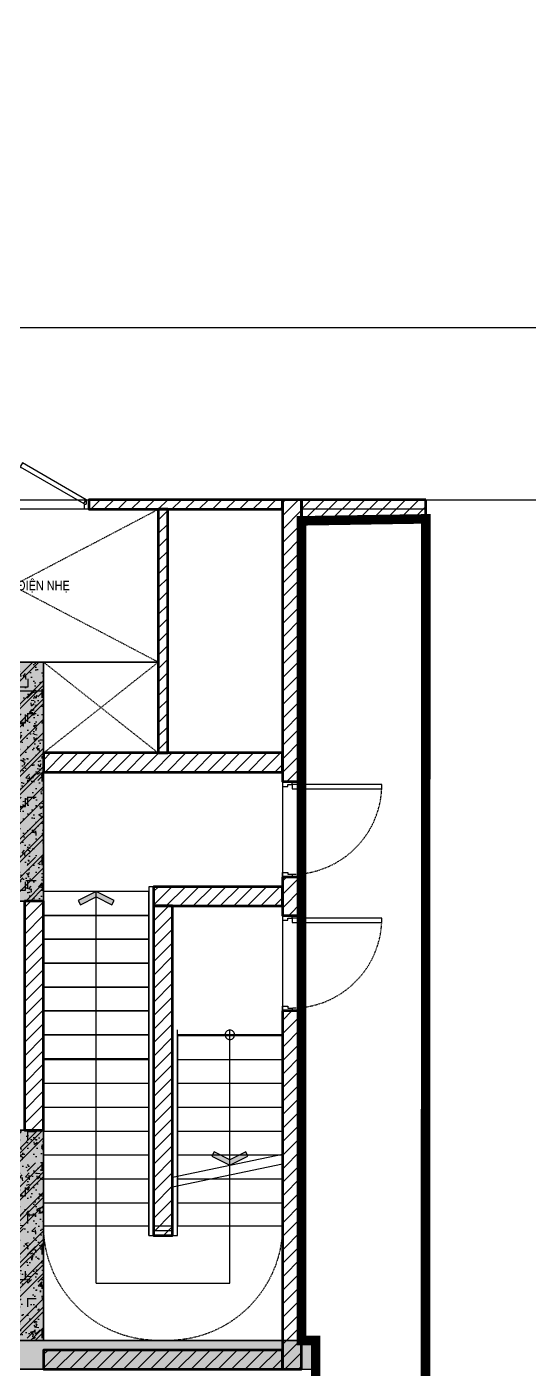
# Model space of a CAD drawing. Header units: millimetres. Extents: x 379264 to 1158416, y -283062 to 356890.
# Drawn here: x 767783.3 to 767888.4, y -3340.8 to -3059.8 of the extents above; entities that cross this region are included whole.
import ezdxf
from ezdxf.enums import TextEntityAlignment as Align
from ezdxf.xclip import XClip

# ---------------------------------------------------------------- set-up
doc = ezdxf.new("R2010")
doc.units = ezdxf.units.MM
doc.header["$XCLIPFRAME"] = 0
for name, pattern in [('keyplan TANG 1$0$Core 1A$0$Hidden10.5', [1.5, 1, -0.5]), ('keyplan TANG 1$0$mb tang 1 TWA$0$Core 1A$0$Hidden10.5', [1.5, 1, -0.5]), ('keyplan TANG 1$0$mb tang 1 TWA$0$Hidden10.5', [1.5, 1, -0.5]), ('keyplan TANG 1$0$mb tang 1 TWA$0$Hidden21', [3, 2, -1])]:
    doc.linetypes.add(name, pattern=pattern)
for name, color, linetype in [('11PM. DIM', 2, 'Continuous'), ('BLOCK A - CHI TIET THANG 3$0$DnW', 20, 'Continuous'), ('keyplan TANG 1$0$Concrete Line', 250, 'Continuous'), ('keyplan TANG 1$0$mb tang 1 TWA$0$Brick Wall', 250, 'Continuous'), ('keyplan TANG 1$0$mb tang 1 TWA$0$Concrete Hatch', 250, 'Continuous'), ('keyplan TANG 1$0$mb tang 1 TWA$0$Concrete Line', 250, 'Continuous'), ('keyplan TANG 1$0$mb tang 1 TWA$0$Concrete Solid', 250, 'Continuous'), ('keyplan TANG 1$0$mb tang 1 TWA$0$Door', 250, 'Continuous'), ('keyplan TANG 1$0$mb tang 1 TWA$0$Furniture', 250, 'Continuous'), ('keyplan TANG 1$0$mb tang 1 TWA$0$Opening Hidden', 250, 'keyplan TANG 1$0$mb tang 1 TWA$0$Core 1A$0$Hidden10.5'), ('keyplan TANG 1$0$mb tang 1 TWA$0$Opening Line', 250, 'Continuous'), ('keyplan TANG 1$0$mb tang 1 TWA$0$Opening Text', 250, 'Continuous'), ('keyplan TANG 1$0$mb tang 1 TWA$0$Staircase', 250, 'Continuous'), ('keyplan TANG 1$0$mb tang 1 TWA$0$Staircase Break', 250, 'Continuous'), ('keyplan TANG 1$0$mb tang 1 TWA$0$Staircase Direction', 250, 'Continuous'), ('keyplan TANG 1$0$mb tang 1 TWA$0$Staircase Hidden', 250, 'keyplan TANG 1$0$mb tang 1 TWA$0$Hidden21'), ('keyplan TANG 1$0$mb tang 1 TWA$0$Wall Hatch', 250, 'Continuous'), ('keyplan TANG 1$0$MB_Cot tang 1$0$Concrete Hatch', 250, 'Continuous'), ('keyplan TANG 1$0$MB_Cot tang 1$0$Concrete Line', 250, 'Continuous'), ('keyplan TANG 1$0$MB_Cot tang 1$0$Concrete Solid', 250, 'Continuous'), ('keyplan TANG 1$0$MB_Cot tang 1$0$Lift Car', 250, 'Continuous'), ('keyplan TANG 1$0$mb_unitmix twa 1-20$0$Lan can', 250, 'Continuous'), ('keyplan TANG 1$0$mb_unitmix twa 1-20$0$Net thay Tran', 250, 'Continuous'), ('keyplan TANG 1$0$Opening Hidden', 250, 'keyplan TANG 1$0$Core 1A$0$Hidden10.5'), ('keyplan TANG 1$0$Opening Line', 250, 'Continuous'), ('keyplan TANG 1$0$Opening Text', 250, 'Continuous')]:
    doc.layers.add(name, color=color, linetype=linetype)
for name, color, linetype, lineweight in [('keyplan TANG 1$0$mb tang 1 TWA$0$Net thay Tuong', 250, 'Continuous', 20), ('keyplan TANG 1$0$mb tang 1 TWA$0$Wall Line', 250, 'Continuous', 70), ('keyplan TANG 1$0$mb_unitmix twa 1-20$0$Net Thay khac', 250, 'Continuous', 15)]:
    doc.layers.add(name, color=color, linetype=linetype, lineweight=lineweight)
doc.styles.add('keyplan TANG 1$0$mb tang 1 TWA$0$VNI-HelveC', font='VHELVCN_0.TTF')
doc.styles.add('keyplan TANG 1$0$VNI-HelveC', font='VHELVCN_0.TTF')

# ---------------------------------------------------------------- blocks, each defined once
blk = doc.blocks.new('*U33')
at = {"layer": 'keyplan TANG 1$0$Opening Hidden'}
for p, q in [((0, 0), (1200, 950)), ((1200, 0), (0, 950))]:
    blk.add_line(p, q, dxfattribs=at)
at = {"layer": 'keyplan TANG 1$0$Opening Line'}
blk.add_lwpolyline([(0, 0), (1200, 5.684341886080801e-14), (1200, 950), (0, 950)], close=True, dxfattribs=at)
at = {"layer": 'keyplan TANG 1$0$Opening Text', "style": 'keyplan TANG 1$0$VNI-HelveC'}
blk.add_attdef('OPENING', text='', height=100, dxfattribs=at).set_placement((750, 1325.000000000007), align=Align.MIDDLE_CENTER)
blk = doc.blocks.new('keyplan TANG 1$0$A$Cec98b088')
at = {"layer": 'keyplan TANG 1$0$Opening Line'}
blk.add_blockref('*U33', (19850.00000000003, 138400.000003655), dxfattribs=at)
blk = doc.blocks.new('keyplan TANG 1$0$mb tang 1 TWA$0$Arrow 60')
at = {"linetype": 'ByBlock', "lineweight": -2}
h = blk.add_hatch(color=0, dxfattribs=at)
h.paths.add_polyline_path([(1.875, 0.9375000000000001), (1.651393202249892, 1.384713595499924), (0, 0.5590169943748364), (-1.651393202250176, 1.384713595499924), (-1.875, 0.9375000000001494), (0, 0)], flags=17)
h.paths.add_polyline_path([(1.651393202249892, 1.384713595499925), (1.875, 0.9375), (0, 0), (-1.875, 0.9375000000001492), (-1.651393202250176, 1.384713595499925), (0, 0.5590169943748364)])
blk.add_hatch(color=0, dxfattribs=at).paths.add_polyline_path([(1.651393202249892, 1.384713595499925), (1.875, 0.9375), (0, 0), (-1.875, 0.9375000000001492), (-1.651393202250176, 1.384713595499925), (0, 0.5590169943748364)])
at = {"color": 0, "linetype": 'ByBlock', "lineweight": -2}
blk.add_lwpolyline([(1.651393202249892, 1.384713595499925), (1.875, 0.9375), (0, 0), (-1.875, 0.9375000000001492), (-1.651393202250176, 1.384713595499925), (0, 0.5590169943748364)], close=True, dxfattribs=at)
blk = doc.blocks.new('keyplan TANG 1$0$mb tang 1 TWA$0$Dot')
at = {"linetype": 'ByBlock', "lineweight": -2}
h = blk.add_hatch(color=0, dxfattribs=at)
edge = h.paths.add_edge_path()
edge.add_arc((0, 0), 0.5, 0, 360)
at = {"color": 0, "linetype": 'ByBlock', "lineweight": -2}
blk.add_line((-1.110223024625157e-16, -1), (5.551115123125783e-17, 1), dxfattribs=at)
blk.add_circle((0, 0), 0.5, dxfattribs=at)
blk = doc.blocks.new('*U245')
at = {"layer": 'keyplan TANG 1$0$mb tang 1 TWA$0$Staircase'}
h = blk.add_hatch(dxfattribs=at)
h.set_pattern_fill('_USER', color=256, scale=250, angle=90, pattern_type=0)
h.set_pattern_definition([(90, (2200, 2500), (-250, 1.530808498934192e-14), [])])
h.paths.add_polyline_path([(1200, 2500), (3200, 2500), (3200, 1400), (1200, 1400)])
h.paths.add_polyline_path([(1200, 1350), (3200, 1350), (3200, 1300), (1200, 1300)])
h.paths.add_polyline_path([(1200, 1200), (3200, 1200), (3200, 1150), (1200, 1150)])
h.paths.add_polyline_path([(1200, 1100), (3200.000000000001, 1100), (3200.000000000001, 0), (1200, 0)])
for p, q in [((0, 0), (0, 2500)), ((0, 2500), (4400, 2500)), ((1200, 1400), (1200, 2500)), ((3200, 1400), (3200, 2500)), ((1100, 1100), (1100, 1400)), ((1100, 1400), (3300, 1400)), ((1150, 1150), (1150, 1350)), ((1150, 1350), (3250, 1350)), ((1200, 1150), (1200, 1350)), ((1200, 1350), (1200, 1300)), ((1200, 1300), (3200, 1300)), ((3200, 1150), (3200, 1350)), ((3250, 1150), (3250, 1350)), ((3300, 1100), (3300, 1400)), ((1150, 1150), (3250, 1150)), ((1200, 1200), (3200, 1200)), ((1200, 1200), (1200, 1150)), ((1100, 1100), (3300, 1100)), ((1200, 0), (1200, 1100)), ((3200, 0), (3200, 1100)), ((0, 0), (4400, 0))]:
    blk.add_line(p, q, dxfattribs=at)
for points in [[(1200, 2500), (3200, 2500), (3200, 1400), (1200, 1400)], [(1200, 1350), (3200, 1350), (3200, 1300), (1200, 1300)], [(1200, 1200), (3200, 1200), (3200, 1150), (1200, 1150)], [(1200, 1100), (3200.000000000001, 1100), (3200.000000000001, 0), (1200, 0)]]:
    blk.add_lwpolyline(points, close=True, dxfattribs=at)
at = {"layer": 'keyplan TANG 1$0$mb tang 1 TWA$0$Staircase Break'}
for p, q in [((1597.852911065573, 1300), (1847.852911065573, 2500)), ((1700, 1300), (1950, 2500))]:
    blk.add_line(p, q, dxfattribs=at)
at = {"layer": 'keyplan TANG 1$0$mb tang 1 TWA$0$Staircase Direction'}
for p, q in [((599.9999999999999, 550), (599.9999999999997, 1950)), ((599.9999999999997, 1950), (3800.000000000002, 1950)), ((3800.000000000001, 550), (3800.000000000002, 1950)), ((599.9999999999999, 550), (3800.000000000001, 550))]:
    blk.add_line(p, q, dxfattribs=at)
at = {"layer": 'keyplan TANG 1$0$mb tang 1 TWA$0$Staircase Hidden'}
for p, q in [((4400, 2500), (4400, 0)), ((4400.000000000001, 1200), (4400.000000000001, 1300))]:
    blk.add_line(p, q, dxfattribs=at)
for centre, start, end in [((1200, 1300), 90, 180), ((3200.000000000001, 1300), 7.016709298534877e-15, 90), ((1200, 1200), 180, 270), ((3200.000000000001, 1200), 270, 7.016709298534877e-15)]:
    blk.add_arc(centre, 1200, start, end, dxfattribs=at)
at = {"layer": 'keyplan TANG 1$0$mb tang 1 TWA$0$Staircase Direction', "yscale": 100, "zscale": 100}
for name, p, xscale, rotation in [('keyplan TANG 1$0$mb tang 1 TWA$0$Arrow 60', (1835.416666666667, 1950), 100, 270), ('keyplan TANG 1$0$mb tang 1 TWA$0$Dot', (3200, 1950), 100, 270), ('keyplan TANG 1$0$mb tang 1 TWA$0$Arrow 60', (3200, 550), -100, 90)]:
    blk.add_blockref(name, p, dxfattribs=dict(at, xscale=xscale, rotation=rotation))
blk = doc.blocks.new('keyplan TANG 1$0$mb tang 1 TWA$0$Door 1000-1')
at = {"color": 0, "linetype": 'ByBlock'}
blk.add_lwpolyline([(30, 100), (75, 100), (75, 1040.000000000015), (30, 1040.000000000015)], close=True, dxfattribs=at)
for points in [[(50, 55), (30, 55), (30, 100), (0, 100), (0, 0), (50, 0), (50, 55)], [(950.0000000000146, 55), (970.0000000000146, 55), (970.0000000000146, 100), (1000.000000000015, 100), (1000.000000000015, 0), (950.0000000000146, 0), (950.0000000000146, 55)]]:
    blk.add_lwpolyline(points, dxfattribs=at)
at = {"color": 0, "linetype": 'keyplan TANG 1$0$mb tang 1 TWA$0$Hidden10.5'}
blk.add_arc((30, 100), 940.0000000000146, 0, 90, dxfattribs=at)
blk = doc.blocks.new('*U1430')
at = {"layer": 'keyplan TANG 1$0$mb tang 1 TWA$0$Door'}
blk.add_blockref('keyplan TANG 1$0$mb tang 1 TWA$0$Door 1000-1', (0, 0), dxfattribs=at)
blk = doc.blocks.new('*U219')
at = {"layer": 'keyplan TANG 1$0$mb tang 1 TWA$0$Wall Hatch'}
h = blk.add_hatch(dxfattribs=at)
h.set_pattern_fill('LINE10', color=256, scale=100, angle=45, style=0, pattern_type=2)
h.set_pattern_definition([(45, (1975, 49.9999999999995), (-70.71067811865474, 70.71067811865476), [])])
h.paths.add_polyline_path([(2025, -4.453326596376426e-13), (0, 0), (-1.358912982141192e-13, -99.99999999999997), (2025, -100.0000000000004)])
at = {"layer": 'keyplan TANG 1$0$mb tang 1 TWA$0$Wall Line'}
blk.add_lwpolyline([(2025, -4.453326596376426e-13), (0, 0), (-1.358912982141192e-13, -99.99999999999997), (2025, -100.0000000000004)], close=True, dxfattribs=at)
blk = doc.blocks.new('*U235')
at = {"layer": 'keyplan TANG 1$0$mb tang 1 TWA$0$Wall Hatch'}
h = blk.add_hatch(dxfattribs=at)
h.set_pattern_fill('LINE10', color=256, scale=100, angle=45, style=0, pattern_type=2)
h.set_pattern_definition([(45, (1250, -50.00000000000033), (-70.71067811865474, 70.71067811865476), [])])
h.paths.add_polyline_path([(1300, -2.719602321121783e-13), (0, 0), (-1.358912982141192e-13, -200), (1300, -200.0000000000003)])
at = {"layer": 'keyplan TANG 1$0$mb tang 1 TWA$0$Wall Line'}
blk.add_lwpolyline([(1300, -2.719602321121783e-13), (0, 0), (-1.358912982141192e-13, -200), (1300, -200.0000000000003)], close=True, dxfattribs=at)
blk = doc.blocks.new('*U1429')
at = {"layer": 'keyplan TANG 1$0$mb tang 1 TWA$0$Wall Hatch'}
h = blk.add_hatch(dxfattribs=at)
h.set_pattern_fill('LINE10', color=256, scale=100, angle=45, style=0, pattern_type=2)
h.set_pattern_definition([(45, (2450.000000000015, -50.00000000000059), (-70.71067811865474, 70.71067811865476), [])])
h.paths.add_polyline_path([(2500.000000000015, -5.277556169858144e-13), (0, 0), (-1.358912982141192e-13, -200), (2500.000000000015, -200.0000000000005)])
at = {"layer": 'keyplan TANG 1$0$mb tang 1 TWA$0$Wall Line'}
blk.add_lwpolyline([(2500.000000000015, -5.277556169858144e-13), (0, 0), (-1.358912982141192e-13, -200), (2500.000000000015, -200.0000000000005)], close=True, dxfattribs=at)
blk = doc.blocks.new('*U220')
at = {"layer": 'keyplan TANG 1$0$mb tang 1 TWA$0$Wall Hatch'}
h = blk.add_hatch(dxfattribs=at)
h.set_pattern_fill('LINE10', color=256, scale=100, angle=45, style=0, pattern_type=2)
h.set_pattern_definition([(45, (1300, -50.00000000000035), (-70.71067811865474, 70.71067811865476), [])])
h.paths.add_polyline_path([(1350, -2.861710868273803e-13), (0, 0), (-1.358912982141192e-13, -200), (1350, -200.0000000000003)])
at = {"layer": 'keyplan TANG 1$0$mb tang 1 TWA$0$Wall Line'}
blk.add_lwpolyline([(1350, -2.861710868273803e-13), (0, 0), (-1.358912982141192e-13, -200), (1350, -200.0000000000003)], close=True, dxfattribs=at)
blk = doc.blocks.new('*U225')
at = {"layer": 'keyplan TANG 1$0$mb tang 1 TWA$0$Wall Hatch'}
h = blk.add_hatch(dxfattribs=at)
h.set_pattern_fill('LINE10', color=256, scale=100, angle=45, style=0, pattern_type=2)
h.set_pattern_definition([(45, (949.9999999999997, 1349.999999999999), (-70.71067811865474, 70.71067811865476), [])])
h.paths.add_polyline_path([(-5.302425165609748e-13, 2400), (0, 0), (200, -4.707345624410666e-14), (199.9999999999995, 2400)])
at = {"layer": 'keyplan TANG 1$0$mb tang 1 TWA$0$Wall Line'}
blk.add_lwpolyline([(-5.302425165609748e-13, 2400), (0, 0), (200, -4.707345624410666e-14), (199.9999999999995, 2400)], close=True, dxfattribs=at)
blk = doc.blocks.new('*U226')
at = {"layer": 'keyplan TANG 1$0$mb tang 1 TWA$0$Wall Hatch'}
h = blk.add_hatch(dxfattribs=at)
h.set_pattern_fill('LINE10', color=256, scale=100, angle=45, style=0, pattern_type=2)
h.set_pattern_definition([(45, (949.9999999999994, 2400.000000000006), (-70.71067811865474, 70.71067811865476), [])])
h.paths.add_polyline_path([(-7.576161920042068e-13, 3450.000000000007), (0, 0), (200, -4.707345624410666e-14), (199.9999999999993, 3450.000000000007)])
at = {"layer": 'keyplan TANG 1$0$mb tang 1 TWA$0$Wall Line'}
blk.add_lwpolyline([(-7.576161920042068e-13, 3450.000000000007), (0, 0), (200, -4.707345624410666e-14), (199.9999999999993, 3450.000000000007)], close=True, dxfattribs=at)
blk = doc.blocks.new('*U227')
at = {"layer": 'keyplan TANG 1$0$mb tang 1 TWA$0$Wall Hatch'}
h = blk.add_hatch(dxfattribs=at)
h.set_pattern_fill('LINE10', color=256, scale=100, angle=45, style=0, pattern_type=2)
h.set_pattern_definition([(45, (949.9999999999993, 2700.000000000014), (-70.71067811865474, 70.71067811865476), [])])
h.paths.add_polyline_path([(-8.286704655802168e-13, 3750.000000000014), (0, 0), (200, -4.707345624410666e-14), (199.9999999999992, 3750.000000000014)])
at = {"layer": 'keyplan TANG 1$0$mb tang 1 TWA$0$Wall Line'}
blk.add_lwpolyline([(-8.286704655802168e-13, 3750.000000000014), (0, 0), (200, -4.707345624410666e-14), (199.9999999999992, 3750.000000000014)], close=True, dxfattribs=at)
blk = doc.blocks.new('*U228')
at = {"layer": 'keyplan TANG 1$0$mb tang 1 TWA$0$Wall Hatch'}
h = blk.add_hatch(dxfattribs=at)
h.set_pattern_fill('LINE10', color=256, scale=100, angle=45, style=0, pattern_type=2)
h.set_pattern_definition([(45, (950, -650.0000000000005), (-70.71067811865474, 70.71067811865476), [])])
h.paths.add_polyline_path([(-1.039168751049147e-13, 400), (0, 0), (200, -4.707345624410666e-14), (199.9999999999999, 400)])
at = {"layer": 'keyplan TANG 1$0$mb tang 1 TWA$0$Wall Line'}
blk.add_lwpolyline([(-1.039168751049147e-13, 400), (0, 0), (200, -4.707345624410666e-14), (199.9999999999999, 400)], close=True, dxfattribs=at)
blk = doc.blocks.new('*U229')
at = {"layer": 'keyplan TANG 1$0$mb tang 1 TWA$0$Wall Hatch'}
h = blk.add_hatch(dxfattribs=at)
h.set_pattern_fill('LINE10', color=256, scale=100, angle=45, style=0, pattern_type=2)
h.set_pattern_definition([(45, (949.9999999999994, 1900), (-70.71067811865474, 70.71067811865476), [])])
h.paths.add_polyline_path([(-6.439293542825908e-13, 2950), (0, 0), (200, -4.707345624410666e-14), (199.9999999999994, 2950)])
at = {"layer": 'keyplan TANG 1$0$mb tang 1 TWA$0$Wall Line'}
blk.add_lwpolyline([(-6.439293542825908e-13, 2950), (0, 0), (200, -4.707345624410666e-14), (199.9999999999994, 2950)], close=True, dxfattribs=at)
blk = doc.blocks.new('*U216')
at = {"layer": 'keyplan TANG 1$0$mb tang 1 TWA$0$Wall Hatch'}
h = blk.add_hatch(dxfattribs=at)
h.set_pattern_fill('LINE10', color=256, scale=100, angle=45, style=0, pattern_type=2)
h.set_pattern_definition([(45, (849.9999999999997, 1500), (-70.71067811865474, 70.71067811865476), [])])
h.paths.add_polyline_path([(-5.622169396701795e-13, 2550), (0, 0), (99.99999999999996, -4.707345624410666e-14), (99.99999999999942, 2550)])
at = {"layer": 'keyplan TANG 1$0$mb tang 1 TWA$0$Wall Line'}
blk.add_lwpolyline([(-5.622169396701795e-13, 2550), (0, 0), (99.99999999999996, -4.707345624410666e-14), (99.99999999999942, 2550)], close=True, dxfattribs=at)
blk = doc.blocks.new('*U222')
at = {"layer": 'keyplan TANG 1$0$mb tang 1 TWA$0$Concrete Hatch'}
h = blk.add_hatch(dxfattribs=at)
h.set_pattern_fill('CONCRETE', color=256, scale=50, style=0, pattern_type=2)
h.set_pattern_definition([(45, (-250, -2250.000000000007), (-176.7766952966369, 176.7766952966369), []), (45, (-250, -2200.000000000007), (-353.5533905932737, 353.5533905932738), []), (49.99999999999999, (-250, -2250.000000000007), (358.6300913003767, -31.37606749129755), [37.5, -412.5]), (355, (-250, -2250.000000000007), (-69.3756668065, 376.0960668500059), [30, -330]), (100.4514, (-220.1141600000001, -2252.614670000007), (289.2546908570108, 344.7197710304768), [31.870095, -350.571056]), (46.18420000000001, (-250, -2150.000000000007), (533.6205243128222, -82.75950716450905), [56.25, -618.75]), (96.6356, (-205.5316275, -2156.896653500007), (467.3313527743517, 487.0589354502209), [47.805144, -525.8565]), (351.1842, (-250, -2150.000000000007), (467.3309725668136, 487.0593004626623), [45, -495]), (21, (-200, -2175.000000000007), (298.4535260592309, -201.3094453326694), [37.5, -412.5]), (326.0000000000001, (-200, -2175.000000000007), (121.6576659607909, 362.5750225234265), [30, -330]), (71.4514, (-175.1288835, -2191.775803000007), (420.111314290745, 161.2652483549762), [31.870095, -350.571056]), (37.50000000000001, (-250, -2250.000000000007), (6.079927658645334, 166.4469269156558), [0, -326, 0, -335, 0, -331.25]), (7.499999999999999, (-250, -2250.000000000007), (131.5347687210743, 197.2058559411801), [0, -191, 0, -318.5, 0, -126.25]), (327.5, (-361.5, -2250.000000000007), (266.9112180862045, -11.2774358671899), [0, -125, 0, -390, 0, -517.5]), (317.5, (-411.5, -2250.000000000007), (291.5930846711931, 50.05249116615882), [0, -162.5, 0, -259, 0, -367.5]), (0, (-75, -2075.000000000007), (0, 875), [87.5, -787.5]), (0, (187.5, -1900.000000000007), (0, 875), [87.5, -787.5]), (0, (12.5, -1550.000000000007), (0, 875), [87.5, -350, 87.5, -350]), (90, (-75, -2075.000000000007), (-875, 5.35782974626967e-14), [87.5, -787.5]), (90, (12.5, -1550.000000000007), (-875, 5.35782974626967e-14), [87.5, -787.5]), (90, (275, -1900.000000000007), (-875, 5.35782974626967e-14), [87.5, -787.5]), (90, (450, -1637.500000000007), (-875, 5.35782974626967e-14), [87.5, -787.5]), (135, (12.5, -2075.000000000007), (-875.016357447105, 8.881784197001252e-14), [123.76, -1113.7]), (135, (100, -1550.000000000007), (-875.016357447105, 8.881784197001252e-14), [123.76, -1113.7]), (45, (187.5, -1900.000000000007), (8.881784197001252e-14, 875.016357447105), [123.76, -247.485, 123.76, -742.455]), (0, (-425, -2250.000000000007), (87.5, 87.5), [-175, 0])])
h.paths.add_polyline_path([(-250, 150), (-250, -2350.000000000007), (50, -2350.000000000007), (50, 150)])
at = {"layer": 'keyplan TANG 1$0$mb tang 1 TWA$0$Concrete Solid'}
blk.add_hatch(color=256, dxfattribs=at).paths.add_polyline_path([(-250, 150), (-250, -2350.000000000007), (50, -2350.000000000007), (50, 150)])
at = {"layer": 'keyplan TANG 1$0$mb tang 1 TWA$0$Concrete Line'}
blk.add_lwpolyline([(-250, 150), (-250, -2350.000000000007), (50, -2350.000000000007), (50, 150)], close=True, dxfattribs=at)
blk = doc.blocks.new('*U1431')
at = {"layer": 'keyplan TANG 1$0$mb tang 1 TWA$0$Concrete Hatch'}
h = blk.add_hatch(dxfattribs=at)
h.set_pattern_fill('CONCRETE', color=256, scale=50, style=0, pattern_type=2)
h.set_pattern_definition([(45, (-250, -1950.000000000116), (-176.7766952966369, 176.7766952966369), []), (45, (-250, -1900.000000000116), (-353.5533905932737, 353.5533905932738), []), (49.99999999999999, (-250, -1950.000000000116), (358.6300913003767, -31.37606749129755), [37.5, -412.5]), (355, (-250, -1950.000000000116), (-69.3756668065, 376.0960668500059), [30, -330]), (100.4514, (-220.1141600000001, -1952.614670000116), (289.2546908570108, 344.7197710304768), [31.870095, -350.571056]), (46.18420000000001, (-250, -1850.000000000116), (533.6205243128222, -82.75950716450905), [56.25, -618.75]), (96.6356, (-205.5316275, -1856.896653500116), (467.3313527743517, 487.0589354502209), [47.805144, -525.8565]), (351.1842, (-250, -1850.000000000116), (467.3309725668136, 487.0593004626623), [45, -495]), (21, (-200, -1875.000000000116), (298.4535260592309, -201.3094453326694), [37.5, -412.5]), (326.0000000000001, (-200, -1875.000000000116), (121.6576659607909, 362.5750225234265), [30, -330]), (71.4514, (-175.1288835, -1891.775803000116), (420.111314290745, 161.2652483549762), [31.870095, -350.571056]), (37.50000000000001, (-250, -1950.000000000116), (6.079927658645334, 166.4469269156558), [0, -326, 0, -335, 0, -331.25]), (7.499999999999999, (-250, -1950.000000000116), (131.5347687210743, 197.2058559411801), [0, -191, 0, -318.5, 0, -126.25]), (327.5, (-361.5, -1950.000000000116), (266.9112180862045, -11.2774358671899), [0, -125, 0, -390, 0, -517.5]), (317.5, (-411.5, -1950.000000000116), (291.5930846711931, 50.05249116615882), [0, -162.5, 0, -259, 0, -367.5]), (0, (-75, -1775.000000000116), (0, 875), [87.5, -787.5]), (0, (187.5, -1600.000000000116), (0, 875), [87.5, -787.5]), (0, (12.5, -1250.000000000116), (0, 875), [87.5, -350, 87.5, -350]), (90, (-75, -1775.000000000116), (-875, 5.35782974626967e-14), [87.5, -787.5]), (90, (12.5, -1250.000000000116), (-875, 5.35782974626967e-14), [87.5, -787.5]), (90, (275, -1600.000000000116), (-875, 5.35782974626967e-14), [87.5, -787.5]), (90, (450, -1337.500000000116), (-875, 5.35782974626967e-14), [87.5, -787.5]), (135, (12.5, -1775.000000000116), (-875.016357447105, 8.881784197001252e-14), [123.76, -1113.7]), (135, (100, -1250.000000000116), (-875.016357447105, 8.881784197001252e-14), [123.76, -1113.7]), (45, (187.5, -1600.000000000116), (8.881784197001252e-14, 875.016357447105), [123.76, -247.485, 123.76, -742.455]), (0, (-425, -1950.000000000116), (87.5, 87.5), [-175, 0])])
h.paths.add_polyline_path([(-250, 150), (-250, -2050.000000000116), (50, -2050.000000000116), (50, 150)])
at = {"layer": 'keyplan TANG 1$0$mb tang 1 TWA$0$Concrete Solid'}
blk.add_hatch(color=256, dxfattribs=at).paths.add_polyline_path([(-250, 150), (-250, -2050.000000000116), (50, -2050.000000000116), (50, 150)])
at = {"layer": 'keyplan TANG 1$0$mb tang 1 TWA$0$Concrete Line'}
blk.add_lwpolyline([(-250, 150), (-250, -2050.000000000116), (50, -2050.000000000116), (50, 150)], close=True, dxfattribs=at)
blk = doc.blocks.new('keyplan TANG 1$0$mb tang 1 TWA$0$Door 1600 Riser')
at = {"color": 0, "linetype": 'ByBlock'}
for p, q in [((29.99999962575384, 100.0000000003201), (-3.742461558431387e-07, 100.000000000131)), ((-3.742461558431387e-07, 100.000000000131), (0, 0)), ((0, 0), (50, 4.074536263942719e-10)), ((29.99999962575384, 100.0000000003201), (29.99999979416316, 55.00000000033469)), ((49.99999979417771, 55.00000000046566), (29.99999979416316, 55.00000000033469)), ((49.99999979417771, 55.00000000046566), (50, 4.074536263942719e-10)), ((1549.99999995146, 55.00000000046566), (1569.999999951474, 55.00000000033469)), ((1549.99999995146, 55.00000000046566), (1549.999999745638, 4.074607318216295e-10)), ((1599.999999745638, 7.105427357601002e-15), (1549.999999745638, 4.074607318216295e-10)), ((1570.000000119884, 100.0000000003201), (1600.000000119884, 100.000000000131)), ((1570.000000119884, 100.0000000003201), (1569.999999951474, 55.00000000033469)), ((1600.000000119884, 100.000000000131), (1599.999999745638, 7.105427357601002e-15))]:
    blk.add_line(p, q, dxfattribs=at)
for points in [[(52.49999962575386, 61.02885683002042), (29.99999962575384, 100.0000000003201), (696.8395605397716, 485.0000000003203), (719.3395605397717, 446.0288568300206)], [(1547.499999625754, 61.02885683002042), (1569.999999625754, 100.0000000003201), (903.1604387117361, 485.0000000003203), (880.660438711736, 446.0288568300206)]]:
    blk.add_lwpolyline(points, close=True)
at = {"linetype": 'keyplan TANG 1$0$mb tang 1 TWA$0$Hidden10.5'}
for centre, start, end in [((29.99999962575384, 100.0000000003201), 0, 30.00000000000004), ((1569.999999625754, 100.0000000003201), 150.0000000000027, 180)]:
    blk.add_arc(centre, 770, start, end, dxfattribs=at)
blk = doc.blocks.new('*U1427')
at = {"layer": 'keyplan TANG 1$0$mb tang 1 TWA$0$Door', "xscale": -1, "rotation": 180}
blk.add_blockref('keyplan TANG 1$0$mb tang 1 TWA$0$Door 1600 Riser', (0, 100.000000000131), dxfattribs=at)
blk = doc.blocks.new('*U214')
at = {"layer": 'keyplan TANG 1$0$mb tang 1 TWA$0$Opening Hidden'}
for p, q in [((0, 0), (3050, 1600)), ((3050, 0), (0, 1600))]:
    blk.add_line(p, q, dxfattribs=at)
at = {"layer": 'keyplan TANG 1$0$mb tang 1 TWA$0$Opening Line'}
blk.add_lwpolyline([(0, 0), (3050, 5.684341886080801e-14), (3050, 1600), (0, 1600)], close=True, dxfattribs=at)
at = {"layer": 'keyplan TANG 1$0$mb tang 1 TWA$0$Opening Text', "style": 'keyplan TANG 1$0$mb tang 1 TWA$0$VNI-HelveC'}
blk.add_attdef('OPENING', text='', height=100, dxfattribs=at).set_placement((1650.032410339074, 802.5320876088226), align=Align.MIDDLE_CENTER)
blk = doc.blocks.new('*U239')
at = {"layer": 'keyplan TANG 1$0$mb tang 1 TWA$0$Concrete Hatch'}
h = blk.add_hatch(dxfattribs=at)
h.set_pattern_fill('CONCRETE', color=256, scale=50, style=0, pattern_type=2)
h.set_pattern_definition([(45, (-250, -10050), (-176.7766952966369, 176.7766952966369), []), (45, (-250, -10000), (-353.5533905932737, 353.5533905932738), []), (49.99999999999999, (-250, -10050), (358.6300913003767, -31.37606749129755), [37.5, -412.5]), (355, (-250, -10050), (-69.3756668065, 376.0960668500059), [30, -330]), (100.4514, (-220.1141600000001, -10052.61467), (289.2546908570108, 344.7197710304768), [31.870095, -350.571056]), (46.18420000000001, (-250, -9950), (533.6205243128222, -82.75950716450905), [56.25, -618.75]), (96.6356, (-205.5316275, -9956.8966535), (467.3313527743517, 487.0589354502209), [47.805144, -525.8565]), (351.1842, (-250, -9950), (467.3309725668136, 487.0593004626623), [45, -495]), (21, (-200, -9975), (298.4535260592309, -201.3094453326694), [37.5, -412.5]), (326.0000000000001, (-200, -9975), (121.6576659607909, 362.5750225234265), [30, -330]), (71.4514, (-175.1288835, -9991.775803), (420.111314290745, 161.2652483549762), [31.870095, -350.571056]), (37.50000000000001, (-250, -10050), (6.079927658645334, 166.4469269156558), [0, -326, 0, -335, 0, -331.25]), (7.499999999999999, (-250, -10050), (131.5347687210743, 197.2058559411801), [0, -191, 0, -318.5, 0, -126.25]), (327.5, (-361.5, -10050), (266.9112180862045, -11.2774358671899), [0, -125, 0, -390, 0, -517.5]), (317.5, (-411.5, -10050), (291.5930846711931, 50.05249116615882), [0, -162.5, 0, -259, 0, -367.5]), (0, (-75, -9875), (0, 875), [87.5, -787.5]), (0, (187.5, -9700), (0, 875), [87.5, -787.5]), (0, (12.5, -9350), (0, 875), [87.5, -350, 87.5, -350]), (90, (-75, -9875), (-875, 5.35782974626967e-14), [87.5, -787.5]), (90, (12.5, -9350), (-875, 5.35782974626967e-14), [87.5, -787.5]), (90, (275, -9700), (-875, 5.35782974626967e-14), [87.5, -787.5]), (90, (450, -9437.5), (-875, 5.35782974626967e-14), [87.5, -787.5]), (135, (12.5, -9875), (-875.016357447105, 8.881784197001252e-14), [123.76, -1113.7]), (135, (100, -9350), (-875.016357447105, 8.881784197001252e-14), [123.76, -1113.7]), (45, (187.5, -9700), (8.881784197001252e-14, 875.016357447105), [123.76, -247.485, 123.76, -742.455]), (0, (-425, -10050), (87.5, 87.5), [-175, 0])])
h.paths.add_polyline_path([(-250, 150), (-250, -10150), (50, -10150), (50, 150)])
at = {"layer": 'keyplan TANG 1$0$mb tang 1 TWA$0$Concrete Solid'}
blk.add_hatch(color=256, dxfattribs=at).paths.add_polyline_path([(-250, 150), (-250, -10150), (50, -10150), (50, 150)])
at = {"layer": 'keyplan TANG 1$0$mb tang 1 TWA$0$Concrete Line'}
blk.add_lwpolyline([(-250, 150), (-250, -10150), (50, -10150), (50, 150)], close=True, dxfattribs=at)
blk = doc.blocks.new('keyplan TANG 1$0$mb tang 1 TWA$0$A$Cbb1f8814')
at = {"layer": 'keyplan TANG 1$0$mb tang 1 TWA$0$Staircase'}
blk.add_hatch(color=256, dxfattribs=at).paths.add_polyline_path([(-121372.3330099001, -56321.94458008787), (-121349.972330125, -56277.22322053788), (-121537.472330125, -56183.47322053788), (-121724.972330125, -56277.2232205379), (-121702.6116503501, -56321.94458008787), (-121537.472330125, -56239.37491997537)])
at = {"layer": 'keyplan TANG 1$0$mb tang 1 TWA$0$Door'}
for p, q in [((-119587.4723435841, -55033.47321869212), (-119587.4723435841, -56033.47322053788)), ((-119587.472330125, -56433.47322053788), (-119587.472330125, -57433.47322053788))]:
    blk.add_line(p, q, dxfattribs=at)
at = {"layer": 'keyplan TANG 1$0$mb tang 1 TWA$0$Staircase'}
for points in [[(-122087.472330125, -56183.47322053788), (-122087.472330125, -56433.47322053788), (-120987.472330125, -56433.47322053787), (-120987.472330125, -56183.47322053787)], [(-121372.3330099001, -56321.94458008787), (-121349.972330125, -56277.22322053788), (-121537.472330125, -56183.47322053788), (-121724.972330125, -56277.2232205379), (-121702.6116503501, -56321.94458008787), (-121537.472330125, -56239.37491997537)], [(-122087.472330125, -56433.47322053788), (-122087.472330125, -56683.47322053788), (-120987.472330125, -56683.47322053787), (-120987.472330125, -56433.47322053787)], [(-122087.472330125, -56683.47322053788), (-122087.472330125, -56933.47322053788), (-120987.472330125, -56933.47322053787), (-120987.472330125, -56683.47322053787)], [(-122087.472330125, -56933.47322053788), (-122087.472330125, -57183.47322053788), (-120987.472330125, -57183.47322053787), (-120987.472330125, -56933.47322053787)], [(-122087.472330125, -57183.47322053788), (-122087.472330125, -57433.47322053788), (-120987.472330125, -57433.47322053787), (-120987.472330125, -57183.47322053787)], [(-122087.472330125, -57433.47322053788), (-122087.472330125, -57683.47322053788), (-120987.472330125, -57683.47322053787), (-120987.472330125, -57433.47322053787)], [(-122087.472330125, -57683.47322053788), (-122087.472330125, -57933.47322053788), (-120987.472330125, -57933.47322053788), (-120987.472330125, -57683.47322053787)]]:
    blk.add_lwpolyline(points, close=True, dxfattribs=at)
blk.add_lwpolyline([(-120937.472330125, -56133.47322053788), (-120987.472330125, -56133.47322053788), (-120987.472330125, -59783.47322053788)], dxfattribs=at)
at = {"layer": 'keyplan TANG 1$0$mb tang 1 TWA$0$Staircase Direction'}
blk.add_line((-121537.472330125, -60283.47322053788), (-121537.472330125, -56183.47322053788), dxfattribs=at)
ref = blk.add_blockref('*U245', (-122087.472330125, -60883.47322053788), dxfattribs=dict(xscale=-1, rotation=270))
XClip(ref).set_block_clipping_path([(2950.0000000000873, 1150), (2950.0000000000873, 0), (-1.0186340659856796e-10, 0), (-1.0186340659856796e-10, 2500), (3250.0000000000873, 2500), (3250.0000000000873, 1350), (1100.0000000000873, 1350), (1100.0000000000873, 1150)])
at = {"layer": 'keyplan TANG 1$0$mb tang 1 TWA$0$Brick Wall'}
for name, p in [('*U219', (-121612.4129438161, -52083.47322944319)), ('*U229', (-119587.472330125, -55033.47322053788)), ('*U235', (-119387.472330125, -52083.47322053788)), ('*U216', (-120887.472330125, -54733.47322053788)), ('*U1429', (-122087.472330125, -54733.47322053788)), ('*U228', (-119587.472330125, -56433.47322053788)), ('*U220', (-120937.472330125, -56133.47322053788)), ('*U225', (-122287.472330125, -58683.47322053788)), ('*U226', (-120937.472330125, -59783.47322053788)), ('*U227', (-119587.472330125, -61183.47322053788)), ('*U1429', (-122087.472330125, -60983.47322053788))]:
    blk.add_blockref(name, p, dxfattribs=at)
at = {"layer": 'keyplan TANG 1$0$mb tang 1 TWA$0$Concrete Line'}
for name, p in [('*U222', (-122137.472330125, -53933.47322053788)), ('*U1431', (-122137.472330125, -58833.47322053788))]:
    blk.add_blockref(name, p, dxfattribs=at)
at = {"layer": 'keyplan TANG 1$0$mb tang 1 TWA$0$Concrete Line', "xscale": -1, "rotation": 270}
blk.add_blockref('*U239', (-119537.472330125, -60933.473220538), dxfattribs=at)
at = {"layer": 'keyplan TANG 1$0$mb tang 1 TWA$0$Door'}
for name, p, rotation in [('*U1427', (-121612.4129440604, -52083.47322053777), 180), ('*U1430', (-119587.4723435841, -55033.47321869212), 270), ('*U1430', (-119587.472330125, -56433.47322053788), 270)]:
    blk.add_blockref(name, p, dxfattribs=dict(at, rotation=rotation))
at = {"layer": 'keyplan TANG 1$0$mb tang 1 TWA$0$Furniture'}
blk.add_blockref('*U214', (-123937.4129436862, -53783.47322053788), dxfattribs=at).add_auto_attribs({'OPENING': 'ÑIEÄN + ÑIEÄN NHEÏ'})
blk = doc.blocks.new('keyplan TANG 1$0$mb tang 1 TWA$0$A$Cf4f9086f')
at = {"layer": 'keyplan TANG 1$0$mb tang 1 TWA$0$Net thay Tuong'}
blk.add_blockref('keyplan TANG 1$0$mb tang 1 TWA$0$A$Cbb1f8814', (154291.7785921368, 29135.30311323749), dxfattribs=at)
blk = doc.blocks.new('*U264')
at = {"color": 9}
blk.add_lwpolyline([(1.455191522836685e-11, 50), (1300.029255890822, 50.00000000000728), (1300.029255890822, -49.99999999999272), (1.455191522836685e-11, -50)], close=True, dxfattribs=at)
blk.add_lwpolyline([(0, 50), (1300.029255890808, 50.00000000000728), (1300.029255890808, -29.99999999999272), (0, -30)], close=True)
blk = doc.blocks.new('*U52')
at = {"layer": 'keyplan TANG 1$0$MB_Cot tang 1$0$Concrete Hatch'}
h = blk.add_hatch(dxfattribs=at)
h.set_pattern_fill('CONCRETE', color=256, scale=50, style=0, pattern_type=2)
h.set_pattern_definition([(45, (8900, -49.99999999999986), (-176.7766952966369, 176.7766952966369), []), (45, (8900, 1.4210854715202e-13), (-353.5533905932737, 353.5533905932738), []), (49.99999999999999, (8900, -49.99999999999986), (358.6300913003767, -31.37606749129755), [37.5, -412.5]), (355, (8900, -49.99999999999986), (-69.3756668065, 376.0960668500059), [30, -330]), (100.4514, (8929.88584, -52.61466999999985), (289.2546908570108, 344.7197710304768), [31.870095, -350.571056]), (46.18420000000001, (8900, 50.00000000000014), (533.6205243128222, -82.75950716450905), [56.25, -618.75]), (96.6356, (8944.4683725, 43.10334650000013), (467.3313527743517, 487.0589354502209), [47.805144, -525.8565]), (351.1842, (8900, 50.00000000000014), (467.3309725668136, 487.0593004626623), [45, -495]), (21, (8950, 25.00000000000014), (298.4535260592309, -201.3094453326694), [37.5, -412.5]), (326.0000000000001, (8950, 25.00000000000014), (121.6576659607909, 362.5750225234265), [30, -330]), (71.4514, (8974.8711165, 8.224197000000146), (420.111314290745, 161.2652483549762), [31.870095, -350.571056]), (37.50000000000001, (8900, -49.99999999999986), (6.079927658645334, 166.4469269156558), [0, -326, 0, -335, 0, -331.25]), (7.499999999999999, (8900, -49.99999999999986), (131.5347687210743, 197.2058559411801), [0, -191, 0, -318.5, 0, -126.25]), (327.5, (8788.5, -49.99999999999986), (266.9112180862045, -11.2774358671899), [0, -125, 0, -390, 0, -517.5]), (317.5, (8738.5, -49.99999999999986), (291.5930846711931, 50.05249116615882), [0, -162.5, 0, -259, 0, -367.5]), (0, (9075, 125.0000000000001), (0, 875), [87.5, -787.5]), (0, (9337.5, 300.0000000000001), (0, 875), [87.5, -787.5]), (0, (9162.5, 650.0000000000001), (0, 875), [87.5, -350, 87.5, -350]), (90, (9075, 125.0000000000001), (-875, 5.35782974626967e-14), [87.5, -787.5]), (90, (9162.5, 650.0000000000001), (-875, 5.35782974626967e-14), [87.5, -787.5]), (90, (9425, 300.0000000000001), (-875, 5.35782974626967e-14), [87.5, -787.5]), (90, (9600, 562.5000000000001), (-875, 5.35782974626967e-14), [87.5, -787.5]), (135, (9162.5, 125.0000000000001), (-875.016357447105, 8.881784197001252e-14), [123.76, -1113.7]), (135, (9250, 650.0000000000001), (-875.016357447105, 8.881784197001252e-14), [123.76, -1113.7]), (45, (9337.5, 300.0000000000001), (8.881784197001252e-14, 875.016357447105), [123.76, -247.485, 123.76, -742.455]), (0, (8725, -49.99999999999986), (87.5, 87.5), [-175, 0])])
h.paths.add_polyline_path([(-750, 150), (-750, -149.9999999999999), (9700, -150), (9700, 150)])
at = {"layer": 'keyplan TANG 1$0$MB_Cot tang 1$0$Concrete Solid'}
blk.add_hatch(color=256, dxfattribs=at).paths.add_polyline_path([(-750, 150), (-750, -149.9999999999999), (9700, -150), (9700, 150)])
at = {"layer": 'keyplan TANG 1$0$MB_Cot tang 1$0$Concrete Line'}
blk.add_lwpolyline([(-750, 150), (-750, -149.9999999999999), (9700, -150), (9700, 150)], close=True, dxfattribs=at)
blk = doc.blocks.new('*U54')
at = {"layer": 'keyplan TANG 1$0$MB_Cot tang 1$0$Concrete Hatch'}
h = blk.add_hatch(dxfattribs=at)
h.set_pattern_fill('CONCRETE', color=256, scale=50, style=0, pattern_type=2)
h.set_pattern_definition([(45, (4250, -49.99999999999986), (-176.7766952966369, 176.7766952966369), []), (45, (4250, 1.4210854715202e-13), (-353.5533905932737, 353.5533905932738), []), (49.99999999999999, (4250, -49.99999999999986), (358.6300913003767, -31.37606749129755), [37.5, -412.5]), (355, (4250, -49.99999999999986), (-69.3756668065, 376.0960668500059), [30, -330]), (100.4514, (4279.88584, -52.61466999999985), (289.2546908570108, 344.7197710304768), [31.870095, -350.571056]), (46.18420000000001, (4250, 50.00000000000014), (533.6205243128222, -82.75950716450905), [56.25, -618.75]), (96.6356, (4294.4683725, 43.10334650000013), (467.3313527743517, 487.0589354502209), [47.805144, -525.8565]), (351.1842, (4250, 50.00000000000014), (467.3309725668136, 487.0593004626623), [45, -495]), (21, (4300, 25.00000000000014), (298.4535260592309, -201.3094453326694), [37.5, -412.5]), (326.0000000000001, (4300, 25.00000000000014), (121.6576659607909, 362.5750225234265), [30, -330]), (71.4514, (4324.8711165, 8.224197000000146), (420.111314290745, 161.2652483549762), [31.870095, -350.571056]), (37.50000000000001, (4250, -49.99999999999986), (6.079927658645334, 166.4469269156558), [0, -326, 0, -335, 0, -331.25]), (7.499999999999999, (4250, -49.99999999999986), (131.5347687210743, 197.2058559411801), [0, -191, 0, -318.5, 0, -126.25]), (327.5, (4138.5, -49.99999999999986), (266.9112180862045, -11.2774358671899), [0, -125, 0, -390, 0, -517.5]), (317.5, (4088.5, -49.99999999999986), (291.5930846711931, 50.05249116615882), [0, -162.5, 0, -259, 0, -367.5]), (0, (4425, 125.0000000000001), (0, 875), [87.5, -787.5]), (0, (4687.5, 300.0000000000001), (0, 875), [87.5, -787.5]), (0, (4512.5, 650.0000000000001), (0, 875), [87.5, -350, 87.5, -350]), (90, (4425, 125.0000000000001), (-875, 5.35782974626967e-14), [87.5, -787.5]), (90, (4512.5, 650.0000000000001), (-875, 5.35782974626967e-14), [87.5, -787.5]), (90, (4775, 300.0000000000001), (-875, 5.35782974626967e-14), [87.5, -787.5]), (90, (4950, 562.5000000000001), (-875, 5.35782974626967e-14), [87.5, -787.5]), (135, (4512.5, 125.0000000000001), (-875.016357447105, 8.881784197001252e-14), [123.76, -1113.7]), (135, (4600, 650.0000000000001), (-875.016357447105, 8.881784197001252e-14), [123.76, -1113.7]), (45, (4687.5, 300.0000000000001), (8.881784197001252e-14, 875.016357447105), [123.76, -247.485, 123.76, -742.455]), (0, (4075, -49.99999999999986), (87.5, 87.5), [-175, 0])])
h.paths.add_polyline_path([(-50, 150), (-50, -149.9999999999999), (4350, -150), (4350, 150)])
at = {"layer": 'keyplan TANG 1$0$MB_Cot tang 1$0$Concrete Solid'}
blk.add_hatch(color=256, dxfattribs=at).paths.add_polyline_path([(-50, 150), (-50, -149.9999999999999), (4350, -150), (4350, 150)])
at = {"layer": 'keyplan TANG 1$0$MB_Cot tang 1$0$Concrete Line'}
blk.add_lwpolyline([(-50, 150), (-50, -149.9999999999999), (4350, -150), (4350, 150)], close=True, dxfattribs=at)
blk = doc.blocks.new('*U1403')
at = {"layer": 'keyplan TANG 1$0$MB_Cot tang 1$0$Concrete Hatch'}
h = blk.add_hatch(dxfattribs=at)
h.set_pattern_fill('CONCRETE', color=256, scale=50, style=0, pattern_type=2)
h.set_pattern_definition([(45, (2050, -49.99999999999986), (-176.7766952966369, 176.7766952966369), []), (45, (2050, 1.4210854715202e-13), (-353.5533905932737, 353.5533905932738), []), (49.99999999999999, (2050, -49.99999999999986), (358.6300913003767, -31.37606749129755), [37.5, -412.5]), (355, (2050, -49.99999999999986), (-69.3756668065, 376.0960668500059), [30, -330]), (100.4514, (2079.88584, -52.61466999999985), (289.2546908570108, 344.7197710304768), [31.870095, -350.571056]), (46.18420000000001, (2050, 50.00000000000014), (533.6205243128222, -82.75950716450905), [56.25, -618.75]), (96.6356, (2094.4683725, 43.10334650000013), (467.3313527743517, 487.0589354502209), [47.805144, -525.8565]), (351.1842, (2050, 50.00000000000014), (467.3309725668136, 487.0593004626623), [45, -495]), (21, (2100, 25.00000000000014), (298.4535260592309, -201.3094453326694), [37.5, -412.5]), (326.0000000000001, (2100, 25.00000000000014), (121.6576659607909, 362.5750225234265), [30, -330]), (71.4514, (2124.8711165, 8.224197000000146), (420.111314290745, 161.2652483549762), [31.870095, -350.571056]), (37.50000000000001, (2050, -49.99999999999986), (6.079927658645334, 166.4469269156558), [0, -326, 0, -335, 0, -331.25]), (7.499999999999999, (2050, -49.99999999999986), (131.5347687210743, 197.2058559411801), [0, -191, 0, -318.5, 0, -126.25]), (327.5, (1938.5, -49.99999999999986), (266.9112180862045, -11.2774358671899), [0, -125, 0, -390, 0, -517.5]), (317.5, (1888.5, -49.99999999999986), (291.5930846711931, 50.05249116615882), [0, -162.5, 0, -259, 0, -367.5]), (0, (2225, 125.0000000000001), (0, 875), [87.5, -787.5]), (0, (2487.5, 300.0000000000001), (0, 875), [87.5, -787.5]), (0, (2312.5, 650.0000000000001), (0, 875), [87.5, -350, 87.5, -350]), (90, (2225, 125.0000000000001), (-875, 5.35782974626967e-14), [87.5, -787.5]), (90, (2312.5, 650.0000000000001), (-875, 5.35782974626967e-14), [87.5, -787.5]), (90, (2575, 300.0000000000001), (-875, 5.35782974626967e-14), [87.5, -787.5]), (90, (2750, 562.5000000000001), (-875, 5.35782974626967e-14), [87.5, -787.5]), (135, (2312.5, 125.0000000000001), (-875.016357447105, 8.881784197001252e-14), [123.76, -1113.7]), (135, (2400, 650.0000000000001), (-875.016357447105, 8.881784197001252e-14), [123.76, -1113.7]), (45, (2487.5, 300.0000000000001), (8.881784197001252e-14, 875.016357447105), [123.76, -247.485, 123.76, -742.455]), (0, (1875, -49.99999999999986), (87.5, 87.5), [-175, 0])])
h.paths.add_polyline_path([(-50, 150), (-50, -149.9999999999999), (2150, -150), (2150, 150)])
at = {"layer": 'keyplan TANG 1$0$MB_Cot tang 1$0$Concrete Solid'}
blk.add_hatch(color=256, dxfattribs=at).paths.add_polyline_path([(-50, 150), (-50, -149.9999999999999), (2150, -150), (2150, 150)])
at = {"layer": 'keyplan TANG 1$0$MB_Cot tang 1$0$Concrete Line'}
blk.add_lwpolyline([(-50, 150), (-50, -149.9999999999999), (2150, -150), (2150, 150)], close=True, dxfattribs=at)
blk = doc.blocks.new('keyplan TANG 1')
at = {"color": 7, "const_width": 100}
blk.add_lwpolyline([(51849.99999999998, 147049.9999934825), (51849.22730582915, 142850.0000023286), (46749.99999999988, 142800.0000000003), (46750.0000317989, 141044.2857124685), (51850, 141049.9999999999), (51848.45461165832, 130599.9999999999), (38149.99999999999, 130599.9999999999), (38149.99999999996, 136150.0000031281), (35150.00000010683, 136150.0000018544), (35150.00000010683, 130600.0000018544), (28650, 130599.9999999999), (28649.99999970043, 131649.9999994063), (23846.90922331624, 131649.9999994063), (23850.00000000003, 140850.0000036549), (22550.00000000003, 140829.5533258049), (22550.00000000003, 132250.0000023285), (22696.90922331624, 132250.0000055772), (22700.00000000001, 125550.0000054775), (17150.00000000003, 125550.0000054775), (17149.99999872623, 122549.9999989607), (22700, 122549.9999989607), (22700, 109750.000000035)], dxfattribs=at)
at = {"layer": 'keyplan TANG 1$0$MB_Cot tang 1$0$Lift Car'}
for p, q in [((15450, 139950.0000089453), (12250, 139950.0000089454)), ((12250, 139950.0000089454), (12250, 136850.0000089454)), ((15450, 139350.0000089454), (15450, 139950.0000089453)), ((15150, 139650.0000089453), (12550, 139650.0000089454)), ((12550, 139650.0000089454), (12550, 136850.0000089454)), ((15150, 139050.0000089454), (15150, 139650.0000089453)), ((19850, 139350.0000089454), (15450, 139350.0000089454)), ((19850, 136850.0000089454), (19850, 139350.0000089454)), ((19550, 139050.0000089454), (15150, 139050.0000089454)), ((19550, 136850.0000089454), (19550, 139050.0000089454)), ((12250, 136850.0000089454), (12400, 136850.0000089454)), ((12550, 136850.0000089454), (12400, 136850.0000089454)), ((19550, 136850.0000089454), (19700, 136850.0000089454)), ((19850, 136850.0000089454), (19700, 136850.0000089454))]:
    blk.add_line(p, q, dxfattribs=at)
at = {"layer": 'keyplan TANG 1$0$mb_unitmix twa 1-20$0$Net Thay khac'}
for p, q in [((22548.454602768234, 141049.9999974343), (22548.454603145103, 140949.9999974343)), ((22548.454602768234, 141049.9999974343), (23846.909222562506, 141050.0000023278)), ((22548.45460352197, 140849.9999974343), (22548.454603145103, 140949.9999974343)), ((23846.909222562506, 141050.0000023278), (23846.909222939372, 140950.0000023278)), ((23846.90922331624, 140850.0000023278), (23846.909222939372, 140950.0000023278)), ((22548.45460352197, 140849.9999974343), (23846.90922331624, 140850.0000023278))]:
    blk.add_line(p, q, dxfattribs=at)
at = {"layer": 'keyplan TANG 1$0$mb_unitmix twa 1-20$0$Net thay Tran'}
blk.add_lwpolyline([(10450.0000065181, 147850.0000020646), (10449.99999999991, 95349.99999896024), (12249.99999342476, 95349.99999896024), (12249.99999342476, 141249.9999910947), (12450, 141249.9999910947), (12450, 141050), (46748.45462060507, 141049.9999999999), (46748.45462060507, 142849.9999999999), (12450, 142849.9999826836), (12450, 142649.9999826836), (12250, 142649.9999826836), (12250.00000651844, 147850.0000020646)], close=True, dxfattribs=at)
blk.add_blockref('keyplan TANG 1$0$mb tang 1 TWA$0$A$Cf4f9086f', (-12354.30626201176, 163998.1701109553))
at = {"layer": 'keyplan TANG 1$0$Concrete Line'}
blk.add_blockref('keyplan TANG 1$0$A$Cec98b088', (0, -1.091393642127514e-10), dxfattribs=at)
at = {"layer": 'keyplan TANG 1$0$MB_Cot tang 1$0$Concrete Line', "rotation": 180}
for name, p in [('*U54', (19800.00000681769, 139200.0000055772)), ('*U52', (21950.00000681769, 132100.0000055772))]:
    blk.add_blockref(name, p, dxfattribs=at)
at = {"layer": 'keyplan TANG 1$0$MB_Cot tang 1$0$Concrete Line', "xscale": -1, "rotation": 270}
for p in [(19700, 136900.0000089454), (19700, 132300.0000089454)]:
    blk.add_blockref('*U1403', p, dxfattribs=at)
at = {"layer": 'keyplan TANG 1$0$mb_unitmix twa 1-20$0$Lan can', "xscale": -1}
blk.add_blockref('*U264', (23846.90922331624, 140900.0000023278), dxfattribs=at)
blk = doc.blocks.new('A$C7B9A04D0')
at = {"layer": 'BLOCK A - CHI TIET THANG 3$0$DnW', "xscale": 0.02, "yscale": 0.02, "zscale": 0.02}
blk.add_blockref('keyplan TANG 1', (-863.4642223573755, 1049.538480618317), dxfattribs=at)

msp = doc.modelspace()

# ---------------------------------------------------------------- block references
at = {"layer": '11PM. DIM'}
msp.add_blockref('A$C7B9A04D0', (768253.2560930145, -7029.301869962608), dxfattribs=at)

doc.saveas('drawing.dxf')
